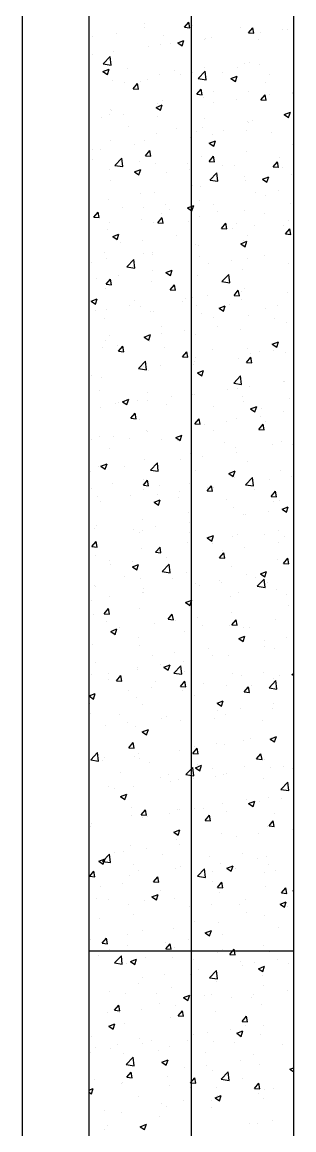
# Model space of a CAD drawing. Header units: millimetres. Extents: x 331487 to 517269, y 198509 to 399936.
# Drawn here: x 430809 to 431114, y 326865 to 328109 of the extents above; entities that cross this region are included whole.
import ezdxf

# ---------------------------------------------------------------- set-up
doc = ezdxf.new("R2010")
doc.units = ezdxf.units.MM
doc.header["$MEASUREMENT"] = 0
doc.layers.add('COLUMN', color=6, linetype='Continuous')
doc.layers.add('FOOTING', color=5, linetype='Continuous')

msp = doc.modelspace()

# ---------------------------------------------------------------- linework, layer by layer
at = {"layer": 'COLUMN'}
for p, q in [((430884.3, 329313.5), (430884.3, 324818.5)), ((431114.3, 324818.5), (431114.3, 329313.5))]:
    msp.add_line(p, q, dxfattribs=at)
at = {"layer": 'COLUMN', "color": 2, "linetype": 'Continuous'}
for p, q in [((430946.5, 328102.1), (430946.5, 328102.1)), ((430947.1, 328107.1), (430947.1, 328107.1)), ((430991.7, 328102.9), (430996.5, 328108.6)), ((430991.7, 328102.9), (430997.7, 328102.4)), ((430997.7, 328102.4), (430996.5, 328108.6)), ((431000.5, 328104.9), (431000.5, 328104.9)), ((431053.9, 328102.6), (431053.9, 328102.6)), ((431063.4, 328096.6), (431068.2, 328102.4)), ((431069.4, 328096.1), (431068.2, 328102.4)), ((431077, 328097.5), (431077, 328097.5)), ((431102.1, 328100.8), (431102.1, 328100.8)), ((431107.2, 328100.4), (431107.2, 328100.4)), ((430888.2, 328092.1), (430888.2, 328092.1)), ((430914.8, 328096), (430914.8, 328096)), ((430968.2, 328093.7), (430968.2, 328093.7)), ((430984, 328085.5), (430991, 328088.2)), ((430984, 328085.5), (430989, 328082.2)), ((430989, 328082.2), (430991, 328088.2)), ((431013.9, 328089.2), (431013.9, 328089.2)), ((431015.6, 328090.6), (431015.6, 328090.6)), ((431021.6, 328091.4), (431021.6, 328091.4)), ((431063.4, 328096.6), (431069.4, 328096.1)), ((431066.1, 328097), (431066.1, 328097)), ((431074.9, 328089.2), (431074.9, 328089.2)), ((430887.8, 328072.6), (430887.8, 328072.6)), ((430912.3, 328076), (430912.3, 328076)), ((430951, 328080.9), (430951, 328080.9)), ((430964.2, 328083.5), (430964.2, 328083.5)), ((430976, 328084.2), (430976, 328084.2)), ((430900.3, 328061.9), (430908.1, 328070)), ((430900.3, 328061.9), (430909.2, 328060.5)), ((430909.2, 328060.5), (430908.1, 328070)), ((431059.1, 328062.5), (431059.1, 328062.5)), ((431064.9, 328063.7), (431064.9, 328063.7)), ((431075.8, 328061.3), (431075.8, 328061.3)), ((431113.6, 328066.3), (431113.6, 328066.3)), ((430900, 328053.3), (430907, 328056)), ((430900, 328053.3), (430905, 328049.9)), ((430905, 328049.9), (430907, 328056)), ((430927.2, 328056.3), (430927.2, 328056.3)), ((430963, 328050.2), (430963, 328050.2)), ((430980.6, 328054), (430980.6, 328054)), ((430987.6, 328049.7), (430987.6, 328049.7)), ((431000.7, 328052.5), (431000.7, 328052.5)), ((431007, 328045.3), (431014.8, 328053.5)), ((431014.4, 328057.3), (431014.4, 328057.3)), ((431015.9, 328044), (431014.8, 328053.5)), ((431034, 328051.8), (431034, 328051.8)), ((431043.7, 328045.3), (431050.7, 328048)), ((431048.7, 328041.9), (431050.7, 328048)), ((431050.7, 328058), (431050.7, 328058)), ((431087.3, 328049.5), (431087.3, 328049.5)), ((430911.1, 328042.7), (430911.1, 328042.7)), ((430924.7, 328041.4), (430924.7, 328041.4)), ((430933.8, 328033.9), (430938.7, 328039.7)), ((430939.8, 328033.4), (430938.7, 328039.7)), ((430942.4, 328042.4), (430942.4, 328042.4)), ((430949.7, 328044.7), (430949.7, 328044.7)), ((431007, 328045.3), (431015.9, 328044)), ((431043.7, 328045.3), (431048.7, 328041.9)), ((431083, 328040.5), (431083, 328040.5)), ((430933.8, 328033.9), (430939.8, 328033.4)), ((431005.6, 328027.7), (431010.4, 328033.4)), ((431005.6, 328027.7), (431011.5, 328027.1)), ((431011.5, 328027.1), (431010.4, 328033.4)), ((431013.1, 328024), (431013.1, 328024)), ((431024.7, 328030.5), (431024.7, 328030.5)), ((431063.6, 328030.4), (431063.6, 328030.4)), ((431077.3, 328021.4), (431082.1, 328027.1)), ((431083.3, 328020.9), (431082.1, 328027.1)), ((431087.3, 328026.9), (431087.3, 328026.9)), ((431113.7, 328028.8), (431114.3, 328029.4)), ((431113.7, 328028.8), (431114.3, 328028.7)), ((430908.1, 328010.5), (430908.1, 328010.5)), ((430959.7, 328013), (430966.7, 328015.7)), ((430959.7, 328013), (430964.7, 328009.7)), ((430961.3, 328010.3), (430961.3, 328010.3)), ((430961.8, 328016.9), (430961.8, 328016.9)), ((430964.7, 328009.7), (430966.7, 328015.7)), ((430966.4, 328020.5), (430966.4, 328020.5)), ((431024.4, 328018.6), (431024.4, 328018.6)), ((431049.5, 328021.9), (431049.5, 328021.9)), ((431077.3, 328021.4), (431083.3, 328020.9)), ((430898.4, 328002), (430898.4, 328002)), ((430907.7, 328005.2), (430907.7, 328005.2)), ((430909.9, 328009.4), (430909.9, 328009.4)), ((430923.4, 328005.3), (430923.4, 328005.3)), ((430961.1, 328002.9), (430961.1, 328002.9)), ((431014.5, 328000.7), (431014.5, 328000.7)), ((431067.9, 327998.4), (431067.9, 327998.4)), ((431103.4, 328005), (431110.4, 328007.7)), ((431103.4, 328005), (431108.4, 328001.7)), ((431108.4, 328001.7), (431110.4, 328007.7)), ((430928.8, 327991.8), (430928.8, 327991.8)), ((430982.2, 327989.5), (430982.2, 327989.5)), ((431004.6, 327985.5), (431004.6, 327985.5)), ((431011.9, 327990.7), (431011.9, 327990.7)), ((431035.6, 327987.3), (431035.6, 327987.3)), ((431061, 327987.4), (431061, 327987.4)), ((431062.4, 327997.1), (431062.4, 327997.1)), ((431062.9, 327995.5), (431062.9, 327995.5)), ((430908.6, 327976.2), (430908.6, 327976.2)), ((430946.2, 327975.5), (430946.2, 327975.5)), ((430960.6, 327983.7), (430960.6, 327983.7)), ((430998.1, 327979.2), (430998.1, 327979.2)), ((431019.4, 327972.8), (431026.4, 327975.5)), ((431023.1, 327982.5), (431023.1, 327982.5)), ((431024.4, 327969.4), (431026.4, 327975.5)), ((431089, 327985), (431089, 327985)), ((430887.9, 327965.5), (430887.9, 327965.5)), ((430897.1, 327965.9), (430897.1, 327965.9)), ((430935, 327970.8), (430935, 327970.8)), ((430947.7, 327958.7), (430952.5, 327964.5)), ((430953.7, 327958.2), (430952.5, 327964.5)), ((431019.4, 327972.8), (431024.4, 327969.4)), ((431061.2, 327963.8), (431061.2, 327963.8)), ((431113.2, 327971.3), (431113.2, 327971.3)), ((430887.8, 327954.4), (430887.8, 327954.4)), ((430913.5, 327947.9), (430921.3, 327956)), ((430922.4, 327946.6), (430921.3, 327956.1)), ((430941.2, 327952.1), (430941.2, 327952.1)), ((430947.7, 327958.7), (430953.7, 327958.2)), ((430959.4, 327950.4), (430959.4, 327950.4)), ((430994.6, 327949.9), (430994.6, 327949.9)), ((431010.7, 327957.4), (431010.7, 327957.4)), ((431019.4, 327952.4), (431024.3, 327958.2)), ((431019.4, 327952.4), (431025.4, 327951.9)), ((431025.4, 327951.9), (431024.3, 327958.2)), ((431034.7, 327948), (431034.7, 327948)), ((431091.2, 327946.2), (431096, 327951.9)), ((431097.1, 327945.6), (431096, 327951.9)), ((431097.9, 327956.3), (431097.9, 327956.3)), ((430907.4, 327942.9), (430907.4, 327942.9)), ((430913.5, 327947.9), (430922.4, 327946.6)), ((430935.4, 327940.5), (430942.4, 327943.2)), ((430935.4, 327940.5), (430940.3, 327937.2)), ((430940.3, 327937.2), (430942.4, 327943.2)), ((430971.8, 327939.7), (430971.8, 327939.7)), ((430996.8, 327943), (430996.8, 327943)), ((431020.2, 327931.4), (431028, 327939.5)), ((431029.2, 327930), (431028, 327939.5)), ((431048, 327947.6), (431048, 327947.6)), ((431058.8, 327935.8), (431058.8, 327935.8)), ((431091.2, 327946.2), (431097.2, 327945.7)), ((431101.4, 327945.3), (431101.4, 327945.3)), ((431111.9, 327938), (431111.9, 327938)), ((430908.7, 327931.4), (430908.7, 327931.4)), ((431000.4, 327925.8), (431000.4, 327925.8)), ((431009.5, 327924.1), (431009.5, 327924.1)), ((431020.3, 327931.4), (431029.2, 327930)), ((431060, 327930.5), (431060, 327930.5)), ((431079.1, 327932.5), (431086.1, 327935.2)), ((431079.1, 327932.5), (431084.1, 327929.2)), ((431084, 327929.2), (431086.1, 327935.2)), ((430942.1, 327915.8), (430942.1, 327915.8)), ((430958.1, 327917.1), (430958.1, 327917.1)), ((431071.6, 327916.9), (431071.6, 327916.9)), ((431082.7, 327913.9), (431082.7, 327913.9)), ((431096.6, 327920.2), (431096.6, 327920.2)), ((430906.2, 327909.6), (430906.2, 327909.6)), ((430921.7, 327901), (430921.7, 327901)), ((430945.5, 327900.3), (430945.5, 327900.3)), ((430970.5, 327903.6), (430970.5, 327903.6)), ((430975.1, 327898.8), (430975.1, 327898.8)), ((430995.1, 327900.3), (431002.1, 327902.9)), ((430995.1, 327900.3), (431000, 327896.9)), ((431000, 327896.9), (431002.1, 327902.9)), ((431008.4, 327908.6), (431008.4, 327908.6)), ((431024.4, 327903.9), (431024.4, 327903.9)), ((431110.7, 327904.7), (431110.7, 327904.7)), ((430889.4, 327889.8), (430889.4, 327889.8)), ((430889.9, 327889.8), (430894.7, 327895.5)), ((430889.9, 327889.8), (430895.8, 327889.3)), ((430895.8, 327889.3), (430894.7, 327895.5)), ((430942.8, 327887.6), (430942.8, 327887.6)), ((430961.6, 327883.5), (430966.4, 327889.3)), ((430966.1, 327893.9), (430966.1, 327893.9)), ((430967.6, 327883), (430966.4, 327889.2)), ((431008.3, 327890.8), (431008.3, 327890.8)), ((431028.5, 327896.5), (431028.5, 327896.5)), ((431058.8, 327897.2), (431058.8, 327897.2)), ((431081.9, 327894.2), (431081.9, 327894.2)), ((430905, 327876.3), (430905, 327876.3)), ((430907.8, 327883.9), (430907.8, 327883.9)), ((430956.9, 327883.8), (430956.9, 327883.8)), ((430961.6, 327883.5), (430967.6, 327883)), ((430996.2, 327885.3), (430996.2, 327885.3)), ((431033.3, 327877.2), (431038.1, 327883)), ((431033.3, 327877.2), (431039.3, 327876.7)), ((431039.3, 327876.7), (431038.1, 327883)), ((431045.3, 327877.4), (431045.3, 327877.4)), ((431049.6, 327883.1), (431049.6, 327883.1)), ((431070.3, 327880.7), (431070.3, 327880.7)), ((431103, 327880.8), (431103, 327880.8)), ((431105, 327871), (431109.9, 327876.7)), ((431108.2, 327885.7), (431108.2, 327885.7)), ((431111, 327870.4), (431109.9, 327876.7)), ((430911, 327868), (430918, 327870.7)), ((430911, 327868), (430916, 327864.6)), ((430916, 327864.6), (430918, 327870.7)), ((430944.2, 327864.1), (430944.2, 327864.1)), ((430982.1, 327869.1), (430982.1, 327869.1)), ((431054.7, 327860), (431061.7, 327862.7)), ((431057.6, 327863.9), (431057.6, 327863.9)), ((431059.7, 327856.6), (431061.7, 327862.7)), ((431062.6, 327868.9), (431062.6, 327868.9)), ((431105, 327871), (431111, 327870.4)), ((431109.5, 327871.4), (431109.5, 327871.4)), ((430901.8, 327850.2), (430901.8, 327850.2)), ((430919.2, 327860.8), (430919.2, 327860.8)), ((430946, 327848.9), (430946, 327848.9)), ((430955.7, 327850.5), (430955.7, 327850.5)), ((431004.3, 327858.9), (431004.3, 327858.9)), ((431007.1, 327857.5), (431007.1, 327857.5)), ((431054.7, 327860), (431059.7, 327856.6)), ((430887.6, 327838.8), (430887.6, 327838.8)), ((430903.8, 327843), (430903.8, 327843)), ((430926.8, 327834), (430934.6, 327842.1)), ((430935.7, 327832.6), (430934.6, 327842.1)), ((430955.2, 327847.9), (430955.2, 327847.9)), ((431008.6, 327845.7), (431008.6, 327845.7)), ((431018.9, 327838), (431018.9, 327838)), ((431044, 327841.3), (431044, 327841.3)), ((431062, 327843.4), (431062, 327843.4)), ((431081.9, 327846.3), (431081.9, 327846.3)), ((431108.3, 327838.1), (431108.3, 327838.1)), ((430917.9, 327824.7), (430917.9, 327824.7)), ((430926.8, 327834), (430935.7, 327832.6)), ((430955.8, 327829.7), (430955.8, 327829.7)), ((430970.7, 327827.7), (430977.7, 327830.4)), ((430970.7, 327827.7), (430975.7, 327824.4)), ((430975.7, 327824.4), (430977.7, 327830.4)), ((431005.8, 327824.2), (431005.8, 327824.2)), ((431033.5, 327817.4), (431041.3, 327825.5)), ((431042.4, 327816), (431041.3, 327825.5)), ((431056.4, 327830.6), (431056.4, 327830.6)), ((430892.9, 327821.4), (430892.9, 327821.4)), ((430903.7, 327814.6), (430908.6, 327820.3)), ((430903.7, 327814.6), (430909.7, 327814)), ((430909.7, 327814), (430908.6, 327820.3)), ((430954.5, 327817.2), (430954.5, 327817.2)), ((430975.5, 327808.3), (430980.3, 327814)), ((430981.4, 327807.8), (430980.3, 327814)), ((431033.5, 327817.4), (431042.4, 327816)), ((430902.6, 327809.7), (430902.6, 327809.7)), ((430975.5, 327808.3), (430981.4, 327807.8)), ((431000.1, 327799.2), (431000.1, 327799.2)), ((431017.7, 327801.9), (431017.7, 327801.9)), ((431047.2, 327802), (431052, 327807.8)), ((431047.2, 327802), (431053.2, 327801.5)), ((431053.2, 327801.5), (431052, 327807.8)), ((431055.5, 327806.8), (431055.5, 327806.8)), ((431058.5, 327809.2), (431058.5, 327809.2)), ((431107.1, 327804.9), (431107.1, 327804.9)), ((430886.7, 327795.5), (430893.7, 327798.2)), ((430886.7, 327795.5), (430891.7, 327792.1)), ((430891.7, 327792.1), (430893.7, 327798.2)), ((430929.5, 327790.2), (430929.5, 327790.2)), ((430935.8, 327796.8), (430935.8, 327796.8)), ((430941.8, 327789.2), (430941.8, 327789.2)), ((430989.1, 327794.6), (430989.1, 327794.6)), ((430992.6, 327798.6), (430992.6, 327798.6)), ((431004.6, 327791), (431004.6, 327791)), ((431030.4, 327787.5), (431037.4, 327790.2)), ((431030.4, 327787.5), (431035.4, 327784.1)), ((431035.4, 327784.1), (431037.4, 327790.2)), ((431042.5, 327792.3), (431042.5, 327792.3)), ((431055.1, 327797.4), (431055.1, 327797.4)), ((431082.4, 327787.3), (431082.4, 327787.3)), ((431095.9, 327790.1), (431095.9, 327790.1)), ((430891.6, 327785.3), (430891.6, 327785.3)), ((430901.3, 327776.4), (430901.3, 327776.4)), ((430903.5, 327785.7), (430903.5, 327785.7)), ((430953.3, 327783.9), (430953.3, 327783.9)), ((430956.8, 327783.4), (430956.8, 327783.4)), ((431010.2, 327781.1), (431010.2, 327781.1)), ((431024.1, 327777.2), (431024.1, 327777.2)), ((431063.6, 327778.9), (431063.6, 327778.9)), ((431092.4, 327775.7), (431092.4, 327775.7)), ((430965.8, 327767.2), (430965.8, 327767.2)), ((430991.4, 327762.4), (430991.4, 327762.4)), ((431029.2, 327767.4), (431029.2, 327767.4)), ((431053.9, 327764.1), (431053.9, 327764.1)), ((431105.9, 327771.6), (431105.9, 327771.6)), ((430903.2, 327750.8), (430903.2, 327750.8)), ((430907.5, 327757.2), (430907.5, 327757.2)), ((430946.4, 327755.2), (430953.4, 327757.9)), ((430946.4, 327755.2), (430951.4, 327751.9)), ((430951.4, 327751.9), (430953.4, 327757.9)), ((430952.1, 327750.6), (430952.1, 327750.6)), ((430966.3, 327759.1), (430966.3, 327759.1)), ((431003.4, 327757.7), (431003.4, 327757.7)), ((431090.1, 327747.2), (431097.1, 327749.9)), ((431095.1, 327743.9), (431097.1, 327749.9)), ((430900.1, 327743.1), (430900.1, 327743.1)), ((430915.9, 327746), (430915.9, 327746)), ((430917.6, 327739.3), (430922.4, 327745.1)), ((430917.6, 327739.3), (430923.6, 327738.8)), ((430923.6, 327738.8), (430922.4, 327745.1)), ((430969.2, 327743.7), (430969.2, 327743.7)), ((430989.3, 327733.1), (430994.2, 327738.8)), ((430995.3, 327732.5), (430994.2, 327738.8)), ((431022.6, 327741.5), (431022.6, 327741.5)), ((431062.3, 327742.2), (431062.3, 327742.2)), ((431076, 327739.2), (431076, 327739.2)), ((431090.1, 327747.2), (431095.1, 327743.9)), ((431091.1, 327739.6), (431091.1, 327739.6)), ((431104.6, 327738.3), (431104.6, 327738.3)), ((430940, 327720), (430947.8, 327728.1)), ((430948.9, 327718.6), (430947.8, 327728.1)), ((430989.3, 327733.1), (430995.3, 327732.5)), ((431002.2, 327724.4), (431002.2, 327724.4)), ((431002.9, 327728), (431002.9, 327728)), ((431004, 327732.2), (431004, 327732.2)), ((431052.7, 327730.8), (431052.7, 327730.8)), ((431061.1, 327726.8), (431065.9, 327732.5)), ((431061.1, 327726.8), (431067, 327726.3)), ((431067, 327726.3), (431065.9, 327732.5)), ((431066.1, 327736.3), (431066.1, 327736.3)), ((430887.3, 327712.2), (430887.3, 327712.2)), ((430940, 327720), (430948.9, 327718.6)), ((430940, 327719.7), (430940, 327719.7)), ((430945.7, 327722.2), (430945.7, 327722.2)), ((430950.8, 327717.3), (430950.8, 327717.3)), ((430965.1, 327723), (430965.1, 327723)), ((431006.1, 327715), (431013.1, 327717.7)), ((431006.1, 327715), (431011.1, 327711.6)), ((431011.1, 327711.6), (431013.1, 327717.7)), ((430898.9, 327709.8), (430898.9, 327709.8)), ((431046.8, 327703.4), (431054.6, 327711.6)), ((431046.8, 327703.5), (431055.7, 327702.1)), ((431055.7, 327702.1), (431054.6, 327711.6)), ((431064.8, 327700.1), (431064.8, 327700.1)), ((431102.7, 327705.1), (431102.7, 327705.1)), ((431103.4, 327705), (431103.4, 327705)), ((430896.4, 327694.9), (430896.4, 327694.9)), ((430949.8, 327692.6), (430949.8, 327692.6)), ((430976.6, 327688.5), (430976.6, 327688.5)), ((431001, 327691.1), (431001, 327691.1)), ((431003.2, 327690.4), (431003.2, 327690.4)), ((431039.8, 327696.8), (431039.8, 327696.8)), ((431051.5, 327697.5), (431051.5, 327697.5)), ((431056.5, 327688.1), (431056.5, 327688.1)), ((430897.7, 327676.6), (430897.7, 327676.6)), ((430913.7, 327680.2), (430913.7, 327680.2)), ((430917.5, 327681.5), (430917.5, 327681.5)), ((430922.1, 327682.7), (430929.1, 327685.4)), ((430922.1, 327682.7), (430927, 327679.4)), ((430927, 327679.4), (430929.1, 327685.4)), ((430938.8, 327683.5), (430938.8, 327683.5)), ((430949.6, 327684), (430949.6, 327684)), ((430970.9, 327679.2), (430970.9, 327679.2)), ((431024.2, 327677), (431024.2, 327677)), ((431058.2, 327682.6), (431058.2, 327682.6)), ((431065.8, 327674.7), (431072.8, 327677.4)), ((431065.8, 327674.7), (431070.7, 327671.3)), ((431070.7, 327671.3), (431072.8, 327677.4)), ((431077.6, 327674.7), (431077.6, 327674.7)), ((431109.9, 327685.9), (431109.9, 327685.9)), ((430931.5, 327664.1), (430936.3, 327669.9)), ((430931.5, 327664.1), (430937.5, 327663.6)), ((430937.5, 327663.6), (430936.3, 327669.9)), ((430941.5, 327662.6), (430941.5, 327662.6)), ((430999.9, 327672.6), (430999.9, 327672.6)), ((431003.2, 327657.8), (431008, 327663.6)), ((431009.2, 327657.3), (431008, 327663.6)), ((431050.3, 327664.2), (431050.3, 327664.2)), ((431076.4, 327665.7), (431076.4, 327665.7)), ((431102.2, 327671.7), (431102.2, 327671.7)), ((430948.4, 327650.8), (430948.4, 327650.8)), ((430999.8, 327657.8), (430999.8, 327657.8)), ((431003.2, 327657.8), (431009.2, 327657.3)), ((431013.5, 327657.4), (431013.5, 327657.4)), ((431023.8, 327650.6), (431023.8, 327650.6)), ((431038.5, 327660.7), (431038.5, 327660.7)), ((431074.9, 327651.6), (431079.8, 327657.3)), ((431074.9, 327651.6), (431080.9, 327651)), ((431080.9, 327651), (431079.8, 327657.3)), ((431082.1, 327660.6), (431082.1, 327660.6)), ((430887.4, 327640.8), (430887.4, 327640.8)), ((430896.5, 327643.3), (430896.5, 327643.3)), ((430912.4, 327644.1), (430912.4, 327644.1)), ((430929.9, 327641.8), (430929.9, 327641.8)), ((430950.3, 327649.1), (430950.3, 327649.1)), ((430965.5, 327640.6), (430965.5, 327640.6)), ((430981.8, 327642.4), (430988.8, 327645.1)), ((430981.8, 327642.4), (430986.7, 327639.1)), ((430983.3, 327639.6), (430983.3, 327639.6)), ((430986.7, 327639.1), (430988.7, 327645.1)), ((431036.6, 327637.3), (431036.6, 327637.3)), ((431101, 327638.4), (431101, 327638.4)), ((430907.2, 327630.6), (430907.2, 327630.6)), ((431049.1, 327630.9), (431049.1, 327630.9)), ((431050.1, 327626.2), (431050.1, 327626.2)), ((431090, 327635), (431090, 327635)), ((431113.2, 327634.5), (431113.2, 327634.5)), ((430897.7, 327610.2), (430904.7, 327612.9)), ((430902.7, 327606.8), (430904.7, 327612.9)), ((430947.2, 327617.5), (430947.2, 327617.5)), ((430953.3, 327606), (430961.1, 327614.2)), ((430962.2, 327604.7), (430961.1, 327614.2)), ((430987.2, 327617.9), (430987.2, 327617.9)), ((430998.5, 327624.5), (430998.5, 327624.5)), ((431012.2, 327621.2), (431012.2, 327621.2)), ((431062, 327615.6), (431062, 327615.6)), ((430886.1, 327604.6), (430886.1, 327604.6)), ((430895.3, 327610), (430895.3, 327610)), ((430897.7, 327610.2), (430902.7, 327606.8)), ((430924, 327609.6), (430924, 327609.6)), ((430953.3, 327606), (430962.2, 327604.7)), ((431003.7, 327605.6), (431003.7, 327605.6)), ((431041.4, 327602.2), (431048.4, 327604.9)), ((431041.4, 327602.2), (431046.4, 327598.8)), ((431046.4, 327598.8), (431048.4, 327604.9)), ((431099.8, 327605.1), (431099.8, 327605.1)), ((430910.4, 327590.7), (430910.4, 327590.7)), ((430945.4, 327595.6), (430945.4, 327595.6)), ((430945.4, 327588.9), (430950.2, 327594.6)), ((430945.4, 327588.9), (430951.3, 327588.4)), ((430951.3, 327588.4), (430950.2, 327594.6)), ((430963.8, 327588.5), (430963.8, 327588.5)), ((430997.3, 327591.2), (430997.3, 327591.2)), ((431017.1, 327582.6), (431021.9, 327588.4)), ((431023.1, 327582.1), (431021.9, 327588.4)), ((431047.8, 327597.6), (431047.8, 327597.6)), ((431060, 327589.5), (431067.8, 327597.6)), ((431060, 327589.5), (431068.9, 327588.1)), ((431068.9, 327588.1), (431067.8, 327597.6)), ((431086.9, 327595.1), (431086.9, 327595.1)), ((431112, 327598.4), (431112, 327598.4)), ((430887, 327585.6), (430887, 327585.6)), ((430894, 327576.7), (430894, 327576.7)), ((430931.5, 327577.3), (430931.5, 327577.3)), ((430946, 327584.2), (430946, 327584.2)), ((430960.9, 327578.5), (430960.9, 327578.5)), ((430985.9, 327581.8), (430985.9, 327581.8)), ((431017.1, 327582.6), (431023.1, 327582.1)), ((431017.2, 327586.2), (431017.2, 327586.2)), ((431023.8, 327586.8), (431023.8, 327586.8)), ((431070.5, 327583.9), (431070.5, 327583.9)), ((431088.8, 327576.4), (431093.6, 327582.1)), ((431088.8, 327576.4), (431094.8, 327575.8)), ((431094.8, 327575.8), (431093.6, 327582.1)), ((430897.7, 327570.2), (430897.7, 327570.2)), ((430957.4, 327569.9), (430964.4, 327572.6)), ((430957.4, 327569.9), (430962.4, 327566.6)), ((430962.4, 327566.6), (430964.4, 327572.6)), ((430984.9, 327575), (430984.9, 327575)), ((431038.3, 327572.8), (431038.3, 327572.8)), ((431046.6, 327564.3), (431046.6, 327564.3)), ((431091.6, 327570.5), (431091.6, 327570.5)), ((431098.6, 327571.8), (431098.6, 327571.8)), ((431101.1, 327561.9), (431108.1, 327564.6)), ((431106.1, 327558.6), (431108.1, 327564.6)), ((430944.8, 327550.9), (430944.8, 327550.9)), ((430996.1, 327557.9), (430996.1, 327557.9)), ((431057.9, 327556), (431057.9, 327556)), ((431060.6, 327555.7), (431060.6, 327555.7)), ((431085.6, 327559), (431085.6, 327559)), ((431101.1, 327561.9), (431106.1, 327558.6)), ((430890.5, 327539.9), (430890.5, 327539.9)), ((430892.8, 327543.4), (430892.8, 327543.4)), ((430934.6, 327539.1), (430934.6, 327539.1)), ((430959.6, 327542.4), (430959.6, 327542.4)), ((430997.5, 327547.3), (430997.5, 327547.3)), ((430999.6, 327545.9), (430999.6, 327545.9)), ((431097.3, 327538.5), (431097.3, 327538.5)), ((430887.5, 327520), (430892.3, 327525.7)), ((430893.5, 327519.4), (430892.3, 327525.7)), ((430941.2, 327535.9), (430941.2, 327535.9)), ((430943.9, 327537.6), (430943.9, 327537.6)), ((430997.3, 327535.4), (430997.3, 327535.4)), ((431017.1, 327529.7), (431024.1, 327532.4)), ((431017.1, 327529.7), (431022.1, 327526.3)), ((431022.1, 327526.3), (431024.1, 327532.4)), ((431045.4, 327531), (431045.4, 327531)), ((431050.7, 327533.1), (431050.7, 327533.1)), ((431081.8, 327534), (431081.8, 327534)), ((431104, 327530.9), (431104, 327530.9)), ((430887.5, 327520), (430893.5, 327519.4)), ((430943.6, 327517.6), (430943.6, 327517.6)), ((430959.2, 327513.7), (430964.1, 327519.4)), ((430959.2, 327513.7), (430965.2, 327513.2)), ((430965.2, 327513.2), (430964.1, 327519.4)), ((430965.2, 327514), (430965.2, 327514)), ((430994.9, 327524.6), (430994.9, 327524.6)), ((431023.5, 327524), (431023.5, 327524)), ((431031, 327507.4), (431035.8, 327513.2)), ((431034.3, 327516.2), (431034.3, 327516.2)), ((431036.9, 327506.9), (431035.8, 327513.1)), ((431059.3, 327519.5), (431059.3, 327519.5)), ((431097.2, 327524.5), (431097.2, 327524.5)), ((430891.6, 327510.1), (430891.6, 327510.1)), ((430906.9, 327504), (430906.9, 327504)), ((430933.3, 327502.9), (430933.3, 327502.9)), ((430971.2, 327507.9), (430971.2, 327507.9)), ((431031, 327507.4), (431036.9, 327506.9)), ((431096.1, 327505.3), (431096.1, 327505.3)), ((431102.7, 327501.1), (431107.5, 327506.9)), ((431102.7, 327501.1), (431108.7, 327500.6)), ((431108.7, 327500.6), (431107.5, 327506.9)), ((430908.2, 327499.6), (430908.2, 327499.6)), ((430933.1, 327497.4), (430940.1, 327500.1)), ((430933.1, 327497.4), (430938.1, 327494.1)), ((430938.1, 327494.1), (430940.1, 327500.1)), ((430966.6, 327492.1), (430974.3, 327500.2)), ((430966.6, 327492.1), (430975.5, 327490.7)), ((430975.5, 327490.7), (430974.4, 327500.2)), ((430993.7, 327491.4), (430993.7, 327491.4)), ((431044.2, 327497.8), (431044.2, 327497.8)), ((431061.7, 327489), (431061.7, 327489)), ((431076.8, 327489.4), (431083.8, 327492.1)), ((431076.8, 327489.4), (431081.8, 327486.1)), ((431081.8, 327486.1), (431083.8, 327492.1)), ((430890.4, 327476.8), (430890.4, 327476.8)), ((430924.4, 327486.5), (430924.4, 327486.5)), ((430942.3, 327484.3), (430942.3, 327484.3)), ((430977.8, 327484.3), (430977.8, 327484.3)), ((431003.4, 327479), (431003.4, 327479)), ((431008, 327476.8), (431008, 327476.8)), ((431031.2, 327482), (431031.2, 327482)), ((431033, 327480.1), (431033, 327480.1)), ((431070.9, 327485.1), (431070.9, 327485.1)), ((431073.3, 327475.5), (431081.1, 327483.6)), ((431082.2, 327474.1), (431081.1, 327483.6)), ((431084.6, 327479.8), (431084.6, 327479.8)), ((430892.1, 327475.3), (430892.1, 327475.3)), ((430907, 327463.5), (430907, 327463.5)), ((430944.8, 327468.5), (430944.8, 327468.5)), ((430945.1, 327469), (430945.1, 327469)), ((430945.5, 327473.1), (430945.5, 327473.1)), ((430998.9, 327470.8), (430998.9, 327470.8)), ((431043, 327464.5), (431043, 327464.5)), ((431052.3, 327468.6), (431052.3, 327468.6)), ((431073.3, 327475.5), (431082.2, 327474.1)), ((431094.9, 327472), (431094.9, 327472)), ((431105.6, 327466.3), (431105.6, 327466.3)), ((430886.8, 327459), (430886.8, 327459)), ((430941.1, 327451), (430941.1, 327451)), ((430992.5, 327458.1), (430992.5, 327458.1)), ((430992.8, 327457.2), (430999.8, 327459.8)), ((430992.8, 327457.2), (430997.8, 327453.8)), ((430997.7, 327453.8), (430999.8, 327459.8)), ((431107.8, 327453.9), (431107.8, 327453.9)), ((430889.2, 327443.5), (430889.2, 327443.5)), ((430901.4, 327444.7), (430906.2, 327450.5)), ((430901.4, 327444.7), (430907.4, 327444.2)), ((430907.4, 327444.2), (430906.2, 327450.5)), ((430973.1, 327438.5), (430977.9, 327444.2)), ((430973.1, 327438.5), (430979.1, 327437.9)), ((430979.1, 327437.9), (430977.9, 327444.2)), ((431006.7, 327440.6), (431006.7, 327440.6)), ((431044.6, 327445.6), (431044.6, 327445.6)), ((431093.7, 327438.7), (431093.7, 327438.7)), ((430904.5, 327435.7), (430904.5, 327435.7)), ((430908.8, 327424.9), (430915.8, 327427.6)), ((430913.7, 327421.5), (430915.8, 327427.6)), ((430918.5, 327429), (430918.5, 327429)), ((430957.9, 327433.4), (430957.9, 327433.4)), ((430981.7, 327437.3), (430981.7, 327437.3)), ((431011.3, 327431.2), (431011.3, 327431.2)), ((431041.8, 327431.2), (431041.8, 327431.2)), ((431044.8, 327432.2), (431049.7, 327437.9)), ((431044.8, 327432.2), (431050.8, 327431.7)), ((431050.8, 327431.7), (431049.7, 327437.9)), ((431057.6, 327429.3), (431057.6, 327429.3)), ((431064.7, 327428.9), (431064.7, 327428.9)), ((430908.8, 327424.9), (430913.7, 327421.5)), ((430939.9, 327417.7), (430939.9, 327417.7)), ((430991.2, 327424.8), (430991.2, 327424.8)), ((430999.3, 327419.3), (430999.3, 327419.3)), ((431052.5, 327416.9), (431059.5, 327419.6)), ((431052.5, 327416.9), (431057.4, 327413.5)), ((431057.4, 327413.5), (431059.5, 327419.6)), ((431081.4, 327414.5), (431081.4, 327414.5)), ((431106.5, 327417.8), (431106.5, 327417.8)), ((430888, 327410.2), (430888, 327410.2)), ((430940.9, 327409.3), (430940.9, 327409.3)), ((430980.4, 327401.2), (430980.4, 327401.2)), ((431018.3, 327406.2), (431018.3, 327406.2)), ((431081.5, 327407.4), (431081.5, 327407.4)), ((431092.5, 327405.4), (431092.5, 327405.4)), ((430892.2, 327389.6), (430892.2, 327389.6)), ((430955.4, 327397.9), (430955.4, 327397.9)), ((430990, 327391.5), (430990, 327391.5)), ((431023.2, 327397.4), (431023.2, 327397.4)), ((431040.5, 327397.9), (431040.5, 327397.9)), ((430885, 327384.6), (430885, 327384.6)), ((430886.8, 327376.9), (430886.8, 327376.9)), ((430906.6, 327377.3), (430906.6, 327377.3)), ((430938.4, 327382.3), (430938.4, 327382.3)), ((430938.7, 327384.4), (430938.7, 327384.4)), ((430964.9, 327387.3), (430964.9, 327387.3)), ((430968.4, 327384.6), (430975.4, 327387.3)), ((430968.4, 327384.6), (430973.4, 327381.3)), ((430973.4, 327381.3), (430975.4, 327387.3)), ((430979.8, 327378.1), (430987.6, 327386.2)), ((430979.8, 327378.1), (430988.7, 327376.7)), ((430988.7, 327376.7), (430987.6, 327386.2)), ((430991.8, 327380.1), (430991.8, 327380.1)), ((431045.2, 327377.8), (431045.2, 327377.8)), ((431080.2, 327378.3), (431080.2, 327378.3)), ((431112.2, 327376.6), (431114.3, 327377.5)), ((431112.2, 327376.6), (431114.3, 327375.2)), ((430906.1, 327371.2), (430906.1, 327371.2)), ((430915.3, 327369.5), (430920.1, 327375.3)), ((430915.3, 327369.5), (430921.2, 327369)), ((430921.2, 327369), (430920.1, 327375.3)), ((430959.5, 327368.9), (430959.5, 327368.9)), ((430987, 327363.2), (430991.8, 327369)), ((430993, 327362.7), (430991.8, 327369)), ((430992, 327366.7), (430992, 327366.7)), ((431012.9, 327366.7), (431012.9, 327366.7)), ((431039.3, 327364.6), (431039.3, 327364.6)), ((431055.1, 327375), (431055.1, 327375)), ((431066.3, 327364.4), (431066.3, 327364.4)), ((431086.5, 327361.6), (431094.3, 327369.7)), ((431091.3, 327372.1), (431091.3, 327372.1)), ((431095.4, 327360.2), (431094.3, 327369.7)), ((431098.6, 327375.6), (431098.6, 327375.6)), ((430884.4, 327352.4), (430891.4, 327355.1)), ((430884.4, 327352.4), (430889.4, 327349)), ((430889.4, 327349), (430891.4, 327355.1)), ((430929.1, 327358.5), (430929.1, 327358.5)), ((430954.1, 327361.7), (430954.1, 327361.7)), ((430987, 327363.2), (430993, 327362.7)), ((430988.8, 327358.2), (430988.8, 327358.2)), ((431003.1, 327352.4), (431003.1, 327352.4)), ((431058.7, 327357), (431063.5, 327362.7)), ((431058.7, 327357), (431064.7, 327356.4)), ((431061.4, 327362.4), (431061.4, 327362.4)), ((431064.7, 327356.4), (431063.5, 327362.7)), ((431086.5, 327361.6), (431095.4, 327360.2)), ((430885.5, 327343.7), (430885.5, 327343.7)), ((430937.5, 327351.2), (430937.5, 327351.2)), ((430944.8, 327342.3), (430944.8, 327342.3)), ((431028.1, 327344.4), (431035.1, 327347.1)), ((431028.1, 327344.4), (431033.1, 327341)), ((431033.1, 327341), (431035.1, 327347.1)), ((431053.9, 327338.9), (431053.9, 327338.9)), ((431091.7, 327343.9), (431091.7, 327343.9)), ((430886.5, 327332.3), (430886.5, 327332.3)), ((430918.5, 327331.5), (430918.5, 327331.5)), ((430965.7, 327327.3), (430965.7, 327327.3)), ((430971.9, 327329.3), (430971.9, 327329.3)), ((431025.3, 327327), (431025.3, 327327)), ((431028.8, 327335.6), (431028.8, 327335.6)), ((431038.1, 327331.3), (431038.1, 327331.3)), ((431090.1, 327338.8), (431090.1, 327338.8)), ((430902.8, 327319), (430902.8, 327319)), ((430927.8, 327322.3), (430927.8, 327322.3)), ((430936.3, 327317.9), (430936.3, 327317.9)), ((430944.1, 327312.1), (430951.1, 327314.8)), ((430949.1, 327308.8), (430951.1, 327314.8)), ((430987.6, 327324.9), (430987.6, 327324.9)), ((431078.7, 327324.7), (431078.7, 327324.7)), ((430944.1, 327312.1), (430949.1, 327308.8)), ((431057.3, 327302.7), (431057.3, 327302.7)), ((431065.4, 327304.4), (431065.4, 327304.4)), ((431087.8, 327304.1), (431094.8, 327306.8)), ((431087.8, 327304.1), (431092.8, 327300.8)), ((431088.8, 327305.5), (431088.8, 327305.5)), ((431092.8, 327300.8), (431094.8, 327306.8)), ((430929.1, 327294.3), (430934, 327300)), ((430929.1, 327294.3), (430935.1, 327293.8)), ((430935.1, 327293.8), (430934, 327300)), ((430986.4, 327291.6), (430986.4, 327291.6)), ((430999, 327292.7), (430999, 327292.7)), ((431000.9, 327288), (431005.7, 327293.8)), ((431002.5, 327296.2), (431002.5, 327296.2)), ((431006.8, 327287.5), (431005.7, 327293.8)), ((431027.6, 327299.5), (431027.6, 327299.5)), ((431036.9, 327298), (431036.9, 327298)), ((430886.3, 327280.7), (430894.1, 327288.8)), ((430886.4, 327280.7), (430895.2, 327279.3)), ((430895.2, 327279.3), (430894.1, 327288.8)), ((430899.1, 327280.4), (430899.1, 327280.4)), ((430901.5, 327282.9), (430901.5, 327282.9)), ((430935, 327284.6), (430935, 327284.6)), ((430939.4, 327287.9), (430939.4, 327287.9)), ((430940.6, 327282.7), (430940.6, 327282.7)), ((430952.4, 327278.2), (430952.4, 327278.2)), ((431000.9, 327288), (431006.8, 327287.5)), ((431072.6, 327281.8), (431077.4, 327287.5)), ((431072.6, 327281.8), (431078.6, 327281.2)), ((431078.6, 327281.2), (431077.4, 327287.5)), ((431081.2, 327280.7), (431081.2, 327280.7)), ((430920.1, 327267), (430920.1, 327267)), ((430973.5, 327264.7), (430973.5, 327264.7)), ((430993.1, 327264.1), (431000.9, 327272.3)), ((431002, 327262.8), (431000.9, 327272.3)), ((431003.8, 327271.9), (431010.8, 327274.6)), ((431003.8, 327271.9), (431008.8, 327268.5)), ((431005.8, 327275.9), (431005.8, 327275.9)), ((431008.8, 327268.5), (431010.8, 327274.6)), ((431022.9, 327270.7), (431022.9, 327270.7)), ((431035.7, 327264.7), (431035.7, 327264.7)), ((431039.1, 327265), (431039.1, 327265)), ((431059.2, 327273.6), (431059.2, 327273.6)), ((431087.6, 327272.2), (431087.6, 327272.2)), ((431102.3, 327273.3), (431102.3, 327273.3)), ((431112.6, 327271.4), (431112.6, 327271.4)), ((430964.6, 327260.7), (430964.6, 327260.7)), ((430976.2, 327256.7), (430976.2, 327256.7)), ((430985.2, 327258.3), (430985.2, 327258.3)), ((430993.1, 327264.2), (431002, 327262.8)), ((431001.3, 327260), (431001.3, 327260)), ((431026.9, 327262.5), (431026.9, 327262.5)), ((431080.3, 327260.2), (431080.3, 327260.2)), ((431099.8, 327247.6), (431107.6, 327255.7)), ((431108.7, 327246.2), (431107.6, 327255.7)), ((430906.3, 327250.7), (430906.3, 327250.7)), ((430913.1, 327248.4), (430913.1, 327248.4)), ((430919.8, 327239.6), (430926.8, 327242.3)), ((430919.8, 327239.6), (430924.8, 327236.3)), ((430924.8, 327236.3), (430926.8, 327242.3)), ((430933.8, 327251.3), (430933.8, 327251.3)), ((431099.8, 327247.6), (431108.7, 327246.2)), ((430932.5, 327227.3), (430932.5, 327227.3)), ((431034.5, 327231.4), (431034.5, 327231.4)), ((431061.1, 327235.7), (431061.1, 327235.7)), ((431063.5, 327231.6), (431070.5, 327234.3)), ((431063.5, 327231.6), (431068.5, 327228.2)), ((431068.5, 327228.2), (431070.5, 327234.3)), ((431076, 327233.9), (431076, 327233.9)), ((431086.4, 327238.9), (431086.4, 327238.9)), ((431101, 327237.2), (431101, 327237.2)), ((430932.6, 327218), (430932.6, 327218)), ((430943, 327219.1), (430947.8, 327224.8)), ((430943, 327219.1), (430949, 327218.6)), ((430944.5, 327215.7), (430944.5, 327215.7)), ((430949, 327218.6), (430947.8, 327224.8)), ((430949.9, 327217.3), (430949.9, 327217.3)), ((430974.9, 327220.6), (430974.9, 327220.6)), ((430984, 327225), (430984, 327225)), ((430985.9, 327225.1), (430985.9, 327225.1)), ((431002.8, 327225.7), (431002.8, 327225.7)), ((431012.8, 327225.6), (431012.8, 327225.6)), ((431014.7, 327212.8), (431019.6, 327218.6)), ((431020.7, 327212.3), (431019.6, 327218.5)), ((431039.3, 327222.8), (431039.3, 327222.8)), ((431092.7, 327220.6), (431092.7, 327220.6)), ((430886.2, 327205.7), (430886.2, 327205.7)), ((430886.8, 327209), (430886.8, 327209)), ((431014.7, 327212.8), (431020.7, 327212.3)), ((431085.2, 327205.6), (431085.2, 327205.6)), ((431086.5, 327206.5), (431091.3, 327212.3)), ((431086.5, 327206.5), (431092.4, 327206)), ((431092.4, 327206), (431091.3, 327212.3)), ((431112.6, 327202.7), (431112.6, 327202.7)), ((430979.5, 327199.4), (430986.5, 327202)), ((430979.5, 327199.4), (430984.4, 327196)), ((430982.7, 327191.7), (430982.7, 327191.7)), ((430984.4, 327196), (430986.5, 327202)), ((431033.2, 327198.2), (431033.2, 327198.2)), ((431049.7, 327194.4), (431049.7, 327194.4)), ((431074.7, 327197.7), (431074.7, 327197.7)), ((430923.6, 327177.8), (430923.6, 327177.8)), ((430931.4, 327184.7), (430931.4, 327184.7)), ((430948.6, 327181.1), (430948.6, 327181.1)), ((430986.5, 327186.1), (430986.5, 327186.1)), ((430895.5, 327167.1), (430902.5, 327169.8)), ((430895.5, 327167.1), (430900.4, 327163.7)), ((430899.6, 327166.7), (430907.4, 327174.8)), ((430899.6, 327166.7), (430908.5, 327165.4)), ((430900.4, 327163.7), (430902.5, 327169.8)), ((430908.5, 327165.4), (430907.4, 327174.9)), ((430913.1, 327176.2), (430913.1, 327176.2)), ((430966.5, 327174), (430966.5, 327174)), ((430998.7, 327166.1), (430998.7, 327166.1)), ((431019.8, 327171.7), (431019.8, 327171.7)), ((431032, 327164.9), (431032, 327164.9)), ((431057, 327176.1), (431057, 327176.1)), ((431073.2, 327169.5), (431073.2, 327169.5)), ((431084, 327172.4), (431084, 327172.4)), ((430885.2, 327150.1), (430890, 327155.9)), ((430891.1, 327149.6), (430890, 327155.9)), ((430934.2, 327162.8), (430934.2, 327162.8)), ((430940.4, 327156), (430940.4, 327156)), ((430981.5, 327158.5), (430981.5, 327158.5)), ((430987.5, 327160.5), (430987.5, 327160.5)), ((431006.3, 327150.2), (431014.1, 327158.3)), ((431015.2, 327148.8), (431014.1, 327158.3)), ((431023.4, 327155), (431023.4, 327155)), ((431039.2, 327159.1), (431046.2, 327161.8)), ((431039.2, 327159.1), (431044.1, 327155.7)), ((431040.9, 327158.3), (431040.9, 327158.3)), ((431044.1, 327155.7), (431046.2, 327161.8)), ((431048.4, 327158.3), (431048.4, 327158.3)), ((431081, 327154.1), (431081, 327154.1)), ((431086.3, 327163.3), (431086.3, 327163.3)), ((431094.3, 327156), (431094.3, 327156)), ((430885.2, 327150.1), (430891.1, 327149.6)), ((430922.3, 327141.7), (430922.3, 327141.7)), ((430930.2, 327151.4), (430930.2, 327151.4)), ((430956.9, 327143.9), (430961.7, 327149.6)), ((430956.9, 327143.9), (430962.9, 327143.3)), ((430960.2, 327146.7), (430960.2, 327146.7)), ((430962.9, 327143.3), (430961.7, 327149.6)), ((431006.3, 327150.2), (431015.2, 327148.8)), ((431022.6, 327144.1), (431022.6, 327144.1)), ((431028.6, 327137.6), (431033.4, 327143.3)), ((431034.6, 327137.1), (431033.4, 327143.3)), ((430897.3, 327138.4), (430897.3, 327138.4)), ((430955.1, 327126.8), (430962.1, 327129.5)), ((430960.1, 327123.5), (430962.1, 327129.5)), ((430964.3, 327134.1), (430964.3, 327134.1)), ((431028.6, 327137.6), (431034.6, 327137.1)), ((431030.8, 327131.6), (431030.8, 327131.6)), ((431082.8, 327139.1), (431082.8, 327139.1)), ((431100.3, 327131.3), (431105.2, 327137.1)), ((431100.3, 327131.3), (431106.3, 327130.8)), ((431106.3, 327130.8), (431105.2, 327137.1)), ((431113.1, 327133.6), (431114.3, 327135)), ((431113.1, 327133.6), (431114.3, 327133.4)), ((430893.2, 327125.4), (430893.2, 327125.4)), ((430906, 327124.1), (430906, 327124.1)), ((430929, 327118.1), (430929, 327118.1)), ((430946.6, 327123.1), (430946.6, 327123.1)), ((430955.1, 327126.8), (430960.1, 327123.5)), ((430980.3, 327125.2), (430980.3, 327125.2)), ((430997.1, 327115.6), (430997.1, 327115.6)), ((430999.9, 327120.9), (430999.9, 327120.9)), ((431022.1, 327118.9), (431022.1, 327118.9)), ((431053.3, 327118.6), (431053.3, 327118.6)), ((431060, 327123.8), (431060, 327123.8)), ((431098.9, 327118.8), (431105.9, 327121.5)), ((431098.9, 327118.8), (431103.8, 327115.5)), ((431103.8, 327115.5), (431105.9, 327121.5)), ((431106.7, 327116.4), (431106.7, 327116.4)), ((430933.9, 327107.2), (430933.9, 327107.2)), ((431060.8, 327109.1), (431060.8, 327109.1)), ((431081.5, 327105.8), (431081.5, 327105.8)), ((430896, 327102.3), (430896, 327102.3)), ((430979.1, 327091.9), (430979.1, 327091.9)), ((431002.5, 327099.1), (431002.5, 327099.1)), ((431029.6, 327098.3), (431029.6, 327098.3)), ((431096.8, 327092.7), (431096.8, 327092.7)), ((430885.9, 327079.1), (430885.9, 327079.1)), ((430899, 327074.9), (430903.9, 327080.7)), ((430905, 327074.4), (430903.9, 327080.7)), ((430927.7, 327084.8), (430927.7, 327084.8)), ((430944.2, 327089.1), (430944.2, 327089.1)), ((430995.8, 327079.4), (430995.8, 327079.4)), ((431014.8, 327086.6), (431021.8, 327089.3)), ((431014.8, 327086.6), (431019.8, 327083.2)), ((431019.8, 327083.2), (431021.8, 327089.3)), ((431033.7, 327084.4), (431033.7, 327084.4)), ((430899, 327074.9), (430905, 327074.4)), ((430907.6, 327067.8), (430907.6, 327067.8)), ((430927.1, 327072), (430927.1, 327072)), ((430970.7, 327076.1), (430970.7, 327076.1)), ((430970.8, 327068.6), (430975.6, 327074.4)), ((430970.8, 327068.6), (430976.7, 327068.1)), ((430976.7, 327068.1), (430975.6, 327074.4)), ((430980.5, 327069.8), (430980.5, 327069.8)), ((431033.9, 327067.5), (431033.9, 327067.5)), ((431042.5, 327062.4), (431047.3, 327068.1)), ((431048.5, 327061.8), (431047.3, 327068.1)), ((431080.3, 327072.5), (431080.3, 327072.5)), ((430894.8, 327060.9), (430894.8, 327060.9)), ((430912.9, 327052.8), (430920.7, 327060.9)), ((430921.8, 327051.4), (430920.7, 327060.9)), ((430930.8, 327054.3), (430937.8, 327057)), ((430930.8, 327054.3), (430935.8, 327051)), ((430935.8, 327051), (430937.8, 327057)), ((430948.2, 327058.6), (430948.2, 327058.6)), ((430977.9, 327058.6), (430977.9, 327058.6)), ((431001.6, 327056.3), (431001.6, 327056.3)), ((431028.4, 327065), (431028.4, 327065)), ((431042.5, 327062.4), (431048.5, 327061.8)), ((431054.9, 327054.1), (431054.9, 327054.1)), ((431070.5, 327053.3), (431070.5, 327053.3)), ((431087.2, 327065.3), (431087.2, 327065.3)), ((431095.5, 327056.6), (431095.5, 327056.6)), ((431114.2, 327056.1), (431114.3, 327056.2)), ((431114.2, 327056.1), (431114.3, 327056.1)), ((430912.9, 327052.8), (430921.8, 327051.4)), ((430926.5, 327051.6), (430926.5, 327051.6)), ((431007.3, 327045), (431007.3, 327045)), ((431019.6, 327036.2), (431027.4, 327044.3)), ((431028.5, 327034.8), (431027.4, 327044.3)), ((431056.7, 327049.4), (431056.7, 327049.4)), ((431074.5, 327046.3), (431081.5, 327049)), ((431074.5, 327046.3), (431079.5, 327043)), ((431079.5, 327043), (431081.5, 327049)), ((431108.3, 327051.8), (431108.3, 327051.8)), ((430940.1, 327029.4), (430940.1, 327029.4)), ((430944.4, 327036.7), (430944.4, 327036.7)), ((430969.5, 327040), (430969.5, 327040)), ((430998.4, 327039.4), (430998.4, 327039.4)), ((431019.6, 327036.2), (431028.5, 327034.8)), ((431027.2, 327031.7), (431027.2, 327031.7)), ((431079.1, 327039.2), (431079.1, 327039.2)), ((430907.2, 327021.2), (430907.2, 327021.2)), ((430925.3, 327018.3), (430925.3, 327018.3)), ((430960.6, 327019), (430960.6, 327019)), ((430976.7, 327025.3), (430976.7, 327025.3)), ((430990.5, 327014.1), (430997.5, 327016.7)), ((430995.5, 327010.7), (430997.5, 327016.7)), ((431014, 327016.7), (431014, 327016.7)), ((431022.3, 327017.5), (431022.3, 327017.5)), ((431069.2, 327017.1), (431069.2, 327017.1)), ((431080.7, 327027.5), (431080.7, 327027.5)), ((431107.1, 327022.1), (431107.1, 327022.1)), ((430912.9, 326999.7), (430917.7, 327005.4)), ((430918.9, 326999.2), (430917.7, 327005.4)), ((430964, 327007.5), (430964, 327007.5)), ((430981, 327005.5), (430981, 327005.5)), ((430990.5, 327014.1), (430995.5, 327010.7)), ((431044.2, 327013.8), (431044.2, 327013.8)), ((431067.3, 327014.4), (431067.3, 327014.4)), ((431077.9, 327005.9), (431077.9, 327005.9)), ((430905.7, 326997.4), (430905.7, 326997.4)), ((430912.9, 326999.7), (430918.9, 326999.2)), ((430918.1, 326997.2), (430918.1, 326997.2)), ((430943.2, 327000.5), (430943.2, 327000.5)), ((430975.4, 326992), (430975.4, 326992)), ((430984.6, 326993.4), (430989.5, 326999.2)), ((430984.6, 326993.4), (430990.6, 326992.9)), ((430990.6, 326992.9), (430989.5, 326999.2)), ((431026, 326998.4), (431026, 326998.4)), ((431056.4, 326987.2), (431061.2, 326992.9)), ((431062.3, 326986.6), (431061.2, 326992.9)), ((430906.5, 326981.8), (430913.5, 326984.5)), ((430906.5, 326981.8), (430911.5, 326978.5)), ((430911.5, 326978.4), (430913.5, 326984.5)), ((430924.1, 326985), (430924.1, 326985)), ((431056.4, 326987.2), (431062.3, 326986.6)), ((431060.5, 326982.5), (431060.5, 326982.5)), ((431080.8, 326982.7), (431080.8, 326982.7)), ((430887.7, 326970.1), (430887.7, 326970.1)), ((430941.1, 326967.9), (430941.1, 326967.9)), ((430954.7, 326966.1), (430954.7, 326966.1)), ((431002.2, 326972.5), (431002.2, 326972.5)), ((431017.9, 326974.4), (431017.9, 326974.4)), ((431042.9, 326977.7), (431042.9, 326977.7)), ((431050.2, 326973.8), (431057.2, 326976.5)), ((431050.2, 326973.8), (431055.2, 326970.4)), ((431055.2, 326970.4), (431057.2, 326976.5)), ((431076.7, 326972.6), (431076.7, 326972.6)), ((430891.8, 326957.8), (430891.8, 326957.8)), ((430908.8, 326956.7), (430908.8, 326956.7)), ((430916.9, 326961.1), (430916.9, 326961.1)), ((430943.9, 326962.5), (430943.9, 326962.5)), ((430962.2, 326954.4), (430962.2, 326954.4)), ((430974.2, 326958.7), (430974.2, 326958.7)), ((430994.5, 326965.6), (430994.5, 326965.6)), ((431024.7, 326965.1), (431024.7, 326965.1)), ((431047.9, 326963.3), (431047.9, 326963.3)), ((431101.2, 326961.1), (431101.2, 326961.1)), ((430885.6, 326952.4), (430885.6, 326952.4)), ((430922.9, 326951.7), (430922.9, 326951.7)), ((430926.1, 326938.8), (430933.9, 326946.9)), ((430935, 326937.4), (430933.9, 326946.9)), ((430966.2, 326941.5), (430973.2, 326944.2)), ((430966.2, 326941.5), (430971.1, 326938.2)), ((430971.1, 326938.2), (430973.2, 326944.2)), ((431015.6, 326952.2), (431015.6, 326952.2)), ((431054.5, 326943.2), (431054.5, 326943.2)), ((431068.9, 326949.9), (431068.9, 326949.9)), ((430926.1, 326938.8), (430935, 326937.4)), ((430926.8, 326924.5), (430931.6, 326930.2)), ((430932.8, 326924), (430931.6, 326930.2)), ((430991.6, 326934.9), (430991.6, 326934.9)), ((431016.6, 326938.2), (431016.6, 326938.2)), ((431023.5, 326931.8), (431023.5, 326931.8)), ((431032.8, 326922.2), (431040.6, 326930.4)), ((431041.7, 326920.9), (431040.6, 326930.4)), ((431075.5, 326939.3), (431075.5, 326939.3)), ((431109.9, 326933.5), (431114.3, 326935.2)), ((431109.9, 326933.5), (431114.3, 326930.5)), ((430890.6, 326921.6), (430890.6, 326921.6)), ((430921.2, 326917), (430921.2, 326917)), ((430921.7, 326918.4), (430921.7, 326918.4)), ((430926.8, 326924.5), (430932.8, 326924)), ((430928.4, 326926.6), (430928.4, 326926.6)), ((430973, 326925.4), (430973, 326925.4)), ((430998.5, 326918.2), (431003.3, 326924)), ((430998.5, 326918.2), (431004.5, 326917.7)), ((431004.5, 326917.7), (431003.3, 326923.9)), ((431032.9, 326922.3), (431041.7, 326920.9)), ((431056.4, 326922.8), (431056.4, 326922.8)), ((431070.2, 326911.9), (431075.1, 326917.7)), ((431076.2, 326911.4), (431075.1, 326917.7)), ((430884.3, 326910.1), (430889.1, 326912)), ((430884.3, 326907.8), (430887.1, 326905.9)), ((430887.1, 326905.9), (430889.1, 326912)), ((430974.6, 326914.8), (430974.6, 326914.8)), ((430998.1, 326912.8), (430998.1, 326912.8)), ((431025.9, 326901.3), (431032.9, 326904)), ((431028, 326912.5), (431028, 326912.5)), ((431028.2, 326903.8), (431028.2, 326903.8)), ((431030.8, 326897.9), (431032.9, 326904)), ((431070.2, 326911.9), (431076.2, 326911.4)), ((431074.2, 326906), (431074.2, 326906)), ((431081.4, 326910.3), (431081.4, 326910.3)), ((431091.3, 326912.1), (431091.3, 326912.1)), ((430939.8, 326902.8), (430939.8, 326902.8)), ((430965.3, 326895.5), (430965.3, 326895.5)), ((430971.8, 326892.1), (430971.8, 326892.1)), ((430990.3, 326898.8), (430990.3, 326898.8)), ((431022.3, 326898.5), (431022.3, 326898.5)), ((431025.9, 326901.3), (431030.8, 326897.9)), ((431080.4, 326900.9), (431080.4, 326900.9)), ((430902.1, 326887.2), (430902.1, 326887.2)), ((430920.4, 326885.1), (430920.4, 326885.1)), ((430963.7, 326880.8), (430963.7, 326880.8)), ((431022, 326890.8), (431022, 326890.8)), ((430905.4, 326870.8), (430905.4, 326870.8)), ((430941.8, 326869), (430948.8, 326871.7)), ((430941.8, 326869), (430946.8, 326865.7)), ((430946.8, 326865.7), (430948.8, 326871.7)), ((431065, 326872.7), (431065, 326872.7)), ((431073, 326872.8), (431073, 326872.8)), ((431090.1, 326876), (431090.1, 326876)), ((430901.7, 326865.9), (430901.7, 326865.9))]:
    msp.add_line(p, q, dxfattribs=at)
at = {"layer": 'FOOTING'}
for p, q in [((430809.3, 329388.5), (430809.3, 324743.5)), ((430999.3, 324818.5), (430999.3, 329313.5)), ((431114.3, 327066), (430884.3, 327066))]:
    msp.add_line(p, q, dxfattribs=at)

doc.saveas('drawing.dxf')
